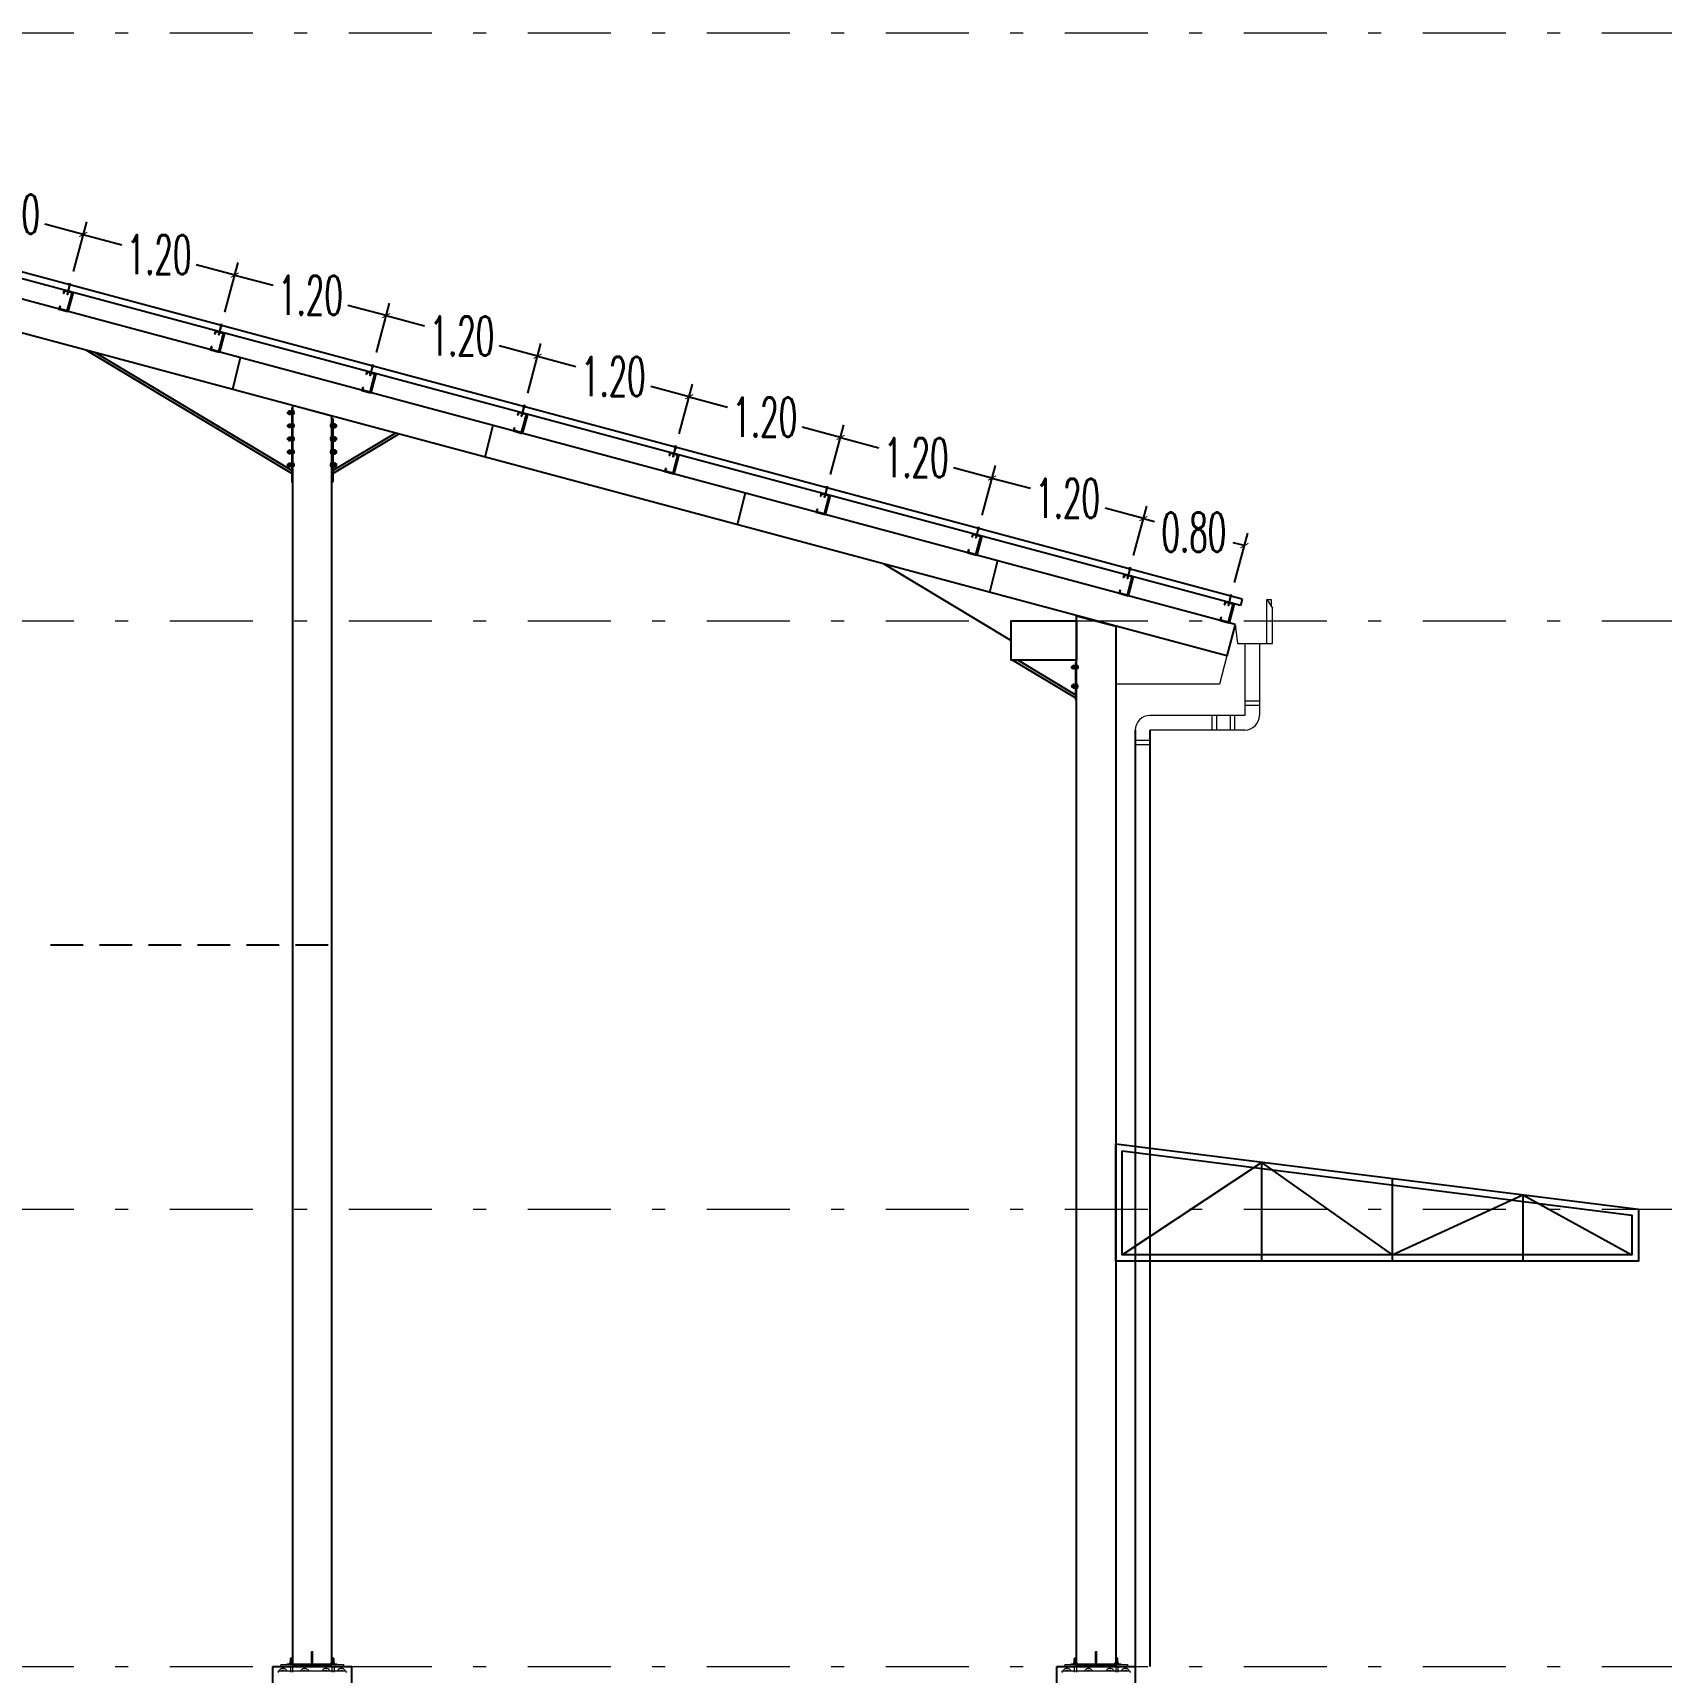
# Model space of a CAD drawing. Header units: millimetres. Extents: x 2175 to 3376, y 1504 to 1740.
# Drawn here: x 3054.11 to 3066.58, y 1634.12 to 1646.67 of the extents above; entities that cross this region are included whole.
import ezdxf

# ---------------------------------------------------------------- set-up
doc = ezdxf.new("R2010")
doc.units = ezdxf.units.MM
for name, pattern in [('DASHDOT2', [12.7, 6.35, -3.175, 0, -3.175]), ('DASHDOTX2', [50.8, 25.4, -12.7, 0, -12.7]), ('DASHED', [19.05, 12.7, -6.35]), ('HIDDEN', [0.375, 0.25, -0.125])]:
    doc.linetypes.add(name, pattern=pattern)
for name, color, linetype, lineweight in [('As Atap', 3, 'DASHDOTX2', 40), ('Garis Dim', 131, 'DASHED', 9), ('TANGGA', 223, 'Continuous', 9)]:
    doc.layers.add(name, color=color, linetype=linetype, lineweight=lineweight)
for name, color, linetype in [('GR', 7, 'Continuous'), ('KOP TEKS', 1, 'Continuous'), ('SUNGAI', 150, 'Continuous'), ('TEXT', 7, 'Continuous'), ('WF 150', 5, 'Continuous')]:
    doc.layers.add(name, color=color, linetype=linetype)
doc.styles.add('-DIM2', font='simplex.shx', dxfattribs={"width": 0.55})
doc.dimstyles.new('DIMENSI POTONGAN', dxfattribs={"dimtxt": 0.3, "dimasz": 0.05, "dimexe": 0.1, "dimexo": 0.1, "dimgap": 0.05, "dimtad": 0, "dimtih": 1, "dimtoh": 1, "dimrnd": 0.0025, "dimzin": 0, "dimdsep": 46, "dimtxsty": '-DIM2', "dimblk": 'ARCHTICK', "dimcen": 0.1, "dimclrd": 1, "dimclre": 1, "dimclrt": 2, "dimadec": 0, "dimazin": 0, "dimtfac": 1, "dimtofl": 0, "dimtmove": 0, "dimatfit": 3, "dimldrblk": 'ARCHTICK', "dimfxl": 0.18, "dimtolj": 1, "dimtzin": 0, "dimarcsym": 0})

# ---------------------------------------------------------------- blocks, each defined once
blk = doc.blocks.new('_ArchTick')
at = {"color": 0, "linetype": 'ByBlock', "const_width": 0.15}
blk.add_lwpolyline([(-0.5, -0.5), (0.5, 0.5)], dxfattribs=at)
blk = doc.blocks.new('*D723')
at = {"layer": 'Defpoints', "color": 0, "transparency": 16777216}
for p in [(3054.499, 1645.123), (3053.238, 1645.054), (3054.397, 1644.743)]:
    blk.add_point(p, dxfattribs=at)
at = {"layer": 'TANGGA', "color": 1, "lineweight": -2, "transparency": 16777216}
for p, q in [((3053.264, 1645.151), (3053.366, 1645.53)), ((3053.34, 1645.433), (3053.634, 1645.355)), ((3054.423, 1644.84), (3054.525, 1645.219)), ((3054.499, 1645.123), (3054.205, 1645.202))]:
    blk.add_line(p, q, dxfattribs=at)
at = {"layer": 'TANGGA', "color": 1, "lineweight": -2, "transparency": 16777216, "xscale": 0.05, "yscale": 0.05, "zscale": 0.05}
for p, rotation in [((3053.34, 1645.433), 164.9999999999965), ((3054.499, 1645.123), 344.9999999999965)]:
    blk.add_blockref('_ArchTick', p, dxfattribs=dict(at, rotation=rotation))
at = {"layer": 'TANGGA', "color": 2, "transparency": 16777216, "insert": (3053.92, 1645.278), "char_height": 0.3, "attachment_point": 5, "style": '-DIM2'}
blk.add_mtext('\\A1;1.20', dxfattribs=at)
blk = doc.blocks.new('*D724')
at = {"layer": 'Defpoints', "color": 0, "transparency": 16777216}
for p in [(3054.397, 1644.743), (3055.658, 1644.812), (3055.557, 1644.433)]:
    blk.add_point(p, dxfattribs=at)
at = {"layer": 'TANGGA', "color": 1, "lineweight": -2, "transparency": 16777216}
for p, q in [((3054.423, 1644.84), (3054.525, 1645.219)), ((3054.499, 1645.123), (3054.793, 1645.044)), ((3055.658, 1644.812), (3055.364, 1644.891)), ((3055.582, 1644.529), (3055.684, 1644.909))]:
    blk.add_line(p, q, dxfattribs=at)
at = {"layer": 'TANGGA', "color": 1, "lineweight": -2, "transparency": 16777216, "xscale": 0.05, "yscale": 0.05, "zscale": 0.05}
for p, rotation in [((3054.499, 1645.123), 164.9999999999756), ((3055.658, 1644.812), 344.9999999999756)]:
    blk.add_blockref('_ArchTick', p, dxfattribs=dict(at, rotation=rotation))
at = {"layer": 'TANGGA', "color": 2, "transparency": 16777216, "insert": (3055.079, 1644.968), "char_height": 0.3, "attachment_point": 5, "style": '-DIM2'}
blk.add_mtext('\\A1;1.20', dxfattribs=at)
blk = doc.blocks.new('*D725')
at = {"layer": 'Defpoints', "color": 0, "transparency": 16777216}
for p in [(3056.817, 1644.502), (3055.557, 1644.433), (3056.716, 1644.122)]:
    blk.add_point(p, dxfattribs=at)
at = {"layer": 'TANGGA', "color": 1, "lineweight": -2, "transparency": 16777216}
for p, q in [((3055.582, 1644.529), (3055.684, 1644.909)), ((3055.658, 1644.812), (3055.952, 1644.734)), ((3056.742, 1644.219), (3056.843, 1644.598)), ((3056.817, 1644.502), (3056.524, 1644.58))]:
    blk.add_line(p, q, dxfattribs=at)
at = {"layer": 'TANGGA', "color": 1, "lineweight": -2, "transparency": 16777216, "xscale": 0.05, "yscale": 0.05, "zscale": 0.05}
for p, rotation in [((3055.658, 1644.812), 164.9999999999965), ((3056.817, 1644.502), 344.9999999999965)]:
    blk.add_blockref('_ArchTick', p, dxfattribs=dict(at, rotation=rotation))
at = {"layer": 'TANGGA', "color": 2, "transparency": 16777216, "insert": (3056.238, 1644.657), "char_height": 0.3, "attachment_point": 5, "style": '-DIM2'}
blk.add_mtext('\\A1;1.20', dxfattribs=at)
blk = doc.blocks.new('*D726')
at = {"layer": 'Defpoints', "color": 0, "transparency": 16777216}
for p in [(3056.716, 1644.122), (3057.976, 1644.191), (3057.875, 1643.812)]:
    blk.add_point(p, dxfattribs=at)
at = {"layer": 'TANGGA', "color": 1, "lineweight": -2, "transparency": 16777216}
for p, q in [((3056.742, 1644.219), (3056.843, 1644.598)), ((3056.817, 1644.502), (3057.111, 1644.423)), ((3057.976, 1644.191), (3057.683, 1644.27)), ((3057.901, 1643.908), (3058.002, 1644.288))]:
    blk.add_line(p, q, dxfattribs=at)
at = {"layer": 'TANGGA', "color": 1, "lineweight": -2, "transparency": 16777216, "xscale": 0.05, "yscale": 0.05, "zscale": 0.05}
for p, rotation in [((3056.817, 1644.502), 164.9999999999965), ((3057.976, 1644.191), 344.9999999999965)]:
    blk.add_blockref('_ArchTick', p, dxfattribs=dict(at, rotation=rotation))
at = {"layer": 'TANGGA', "color": 2, "transparency": 16777216, "insert": (3057.397, 1644.346), "char_height": 0.3, "attachment_point": 5, "style": '-DIM2'}
blk.add_mtext('\\A1;1.20', dxfattribs=at)
blk = doc.blocks.new('*D727')
at = {"layer": 'Defpoints', "color": 0, "transparency": 16777216}
for p in [(3059.136, 1643.881), (3057.875, 1643.812), (3059.034, 1643.501)]:
    blk.add_point(p, dxfattribs=at)
at = {"layer": 'TANGGA', "color": 1, "lineweight": -2, "transparency": 16777216}
for p, q in [((3057.901, 1643.908), (3058.002, 1644.288)), ((3057.976, 1644.191), (3058.27, 1644.112)), ((3059.136, 1643.881), (3058.842, 1643.959)), ((3059.06, 1643.598), (3059.161, 1643.977))]:
    blk.add_line(p, q, dxfattribs=at)
at = {"layer": 'TANGGA', "color": 1, "lineweight": -2, "transparency": 16777216, "xscale": 0.05, "yscale": 0.05, "zscale": 0.05}
for p, rotation in [((3057.976, 1644.191), 164.9999999999965), ((3059.136, 1643.881), 344.9999999999965)]:
    blk.add_blockref('_ArchTick', p, dxfattribs=dict(at, rotation=rotation))
at = {"layer": 'TANGGA', "color": 2, "transparency": 16777216, "insert": (3058.556, 1644.036), "char_height": 0.3, "attachment_point": 5, "style": '-DIM2'}
blk.add_mtext('\\A1;1.20', dxfattribs=at)
blk = doc.blocks.new('*D728')
at = {"layer": 'Defpoints', "color": 0, "transparency": 16777216}
for p in [(3059.034, 1643.501), (3060.295, 1643.57), (3060.193, 1643.19)]:
    blk.add_point(p, dxfattribs=at)
at = {"layer": 'TANGGA', "color": 1, "lineweight": -2, "transparency": 16777216}
for p, q in [((3059.06, 1643.598), (3059.161, 1643.977)), ((3059.136, 1643.881), (3059.429, 1643.802)), ((3060.295, 1643.57), (3060.001, 1643.649)), ((3060.219, 1643.287), (3060.321, 1643.667))]:
    blk.add_line(p, q, dxfattribs=at)
at = {"layer": 'TANGGA', "color": 1, "lineweight": -2, "transparency": 16777216, "xscale": 0.05, "yscale": 0.05, "zscale": 0.05}
for p, rotation in [((3059.136, 1643.881), 164.9999999999965), ((3060.295, 1643.57), 344.9999999999965)]:
    blk.add_blockref('_ArchTick', p, dxfattribs=dict(at, rotation=rotation))
at = {"layer": 'TANGGA', "color": 2, "transparency": 16777216, "insert": (3059.715, 1643.725), "char_height": 0.3, "attachment_point": 5, "style": '-DIM2'}
blk.add_mtext('\\A1;1.20', dxfattribs=at)
blk = doc.blocks.new('*D729')
at = {"layer": 'Defpoints', "color": 0, "transparency": 16777216}
for p in [(3061.454, 1643.259), (3060.193, 1643.19), (3061.352, 1642.88)]:
    blk.add_point(p, dxfattribs=at)
at = {"layer": 'TANGGA', "color": 1, "lineweight": -2, "transparency": 16777216}
for p, q in [((3060.219, 1643.287), (3060.321, 1643.667)), ((3060.295, 1643.57), (3060.589, 1643.491)), ((3061.454, 1643.259), (3061.16, 1643.338)), ((3061.378, 1642.976), (3061.48, 1643.356))]:
    blk.add_line(p, q, dxfattribs=at)
at = {"layer": 'TANGGA', "color": 1, "lineweight": -2, "transparency": 16777216, "xscale": 0.05, "yscale": 0.05, "zscale": 0.05}
for p, rotation in [((3060.295, 1643.57), 164.9999999999756), ((3061.454, 1643.259), 344.9999999999756)]:
    blk.add_blockref('_ArchTick', p, dxfattribs=dict(at, rotation=rotation))
at = {"layer": 'TANGGA', "color": 2, "transparency": 16777216, "insert": (3060.874, 1643.415), "char_height": 0.3, "attachment_point": 5, "style": '-DIM2'}
blk.add_mtext('\\A1;1.20', dxfattribs=at)
blk = doc.blocks.new('*D730')
at = {"layer": 'Defpoints', "color": 0, "transparency": 16777216}
for p in [(3061.352, 1642.88), (3062.613, 1642.949), (3062.511, 1642.569)]:
    blk.add_point(p, dxfattribs=at)
at = {"layer": 'TANGGA', "color": 1, "lineweight": -2, "transparency": 16777216}
for p, q in [((3061.378, 1642.976), (3061.48, 1643.356)), ((3061.454, 1643.259), (3061.748, 1643.181)), ((3062.613, 1642.949), (3062.319, 1643.028)), ((3062.537, 1642.666), (3062.639, 1643.045))]:
    blk.add_line(p, q, dxfattribs=at)
at = {"layer": 'TANGGA', "color": 1, "lineweight": -2, "transparency": 16777216, "xscale": 0.05, "yscale": 0.05, "zscale": 0.05}
for p, rotation in [((3061.454, 1643.259), 164.9999999999965), ((3062.613, 1642.949), 344.9999999999965)]:
    blk.add_blockref('_ArchTick', p, dxfattribs=dict(at, rotation=rotation))
at = {"layer": 'TANGGA', "color": 2, "transparency": 16777216, "insert": (3062.033, 1643.104), "char_height": 0.3, "attachment_point": 5, "style": '-DIM2'}
blk.add_mtext('\\A1;1.20', dxfattribs=at)
blk = doc.blocks.new('*D731')
at = {"layer": 'Defpoints', "color": 0, "transparency": 16777216}
for p in [(3063.386, 1642.742), (3062.511, 1642.569), (3063.284, 1642.362)]:
    blk.add_point(p, dxfattribs=at)
at = {"layer": 'TANGGA', "color": 1, "lineweight": -2, "transparency": 16777216}
for p, q in [((3062.537, 1642.666), (3062.639, 1643.045)), ((3062.613, 1642.949), (3062.698, 1642.926)), ((3063.31, 1642.459), (3063.412, 1642.838)), ((3063.386, 1642.742), (3063.301, 1642.764))]:
    blk.add_line(p, q, dxfattribs=at)
at = {"layer": 'TANGGA', "color": 1, "lineweight": -2, "transparency": 16777216, "xscale": 0.05, "yscale": 0.05, "zscale": 0.05}
for p, rotation in [((3062.613, 1642.949), 164.9999999981247), ((3063.386, 1642.742), 344.9999999981247)]:
    blk.add_blockref('_ArchTick', p, dxfattribs=dict(at, rotation=rotation))
at = {"layer": 'TANGGA', "color": 2, "transparency": 16777216, "insert": (3062.999, 1642.845), "char_height": 0.3, "attachment_point": 5, "style": '-DIM2'}
blk.add_mtext('\\A1;0.80', dxfattribs=at)

msp = doc.modelspace()

# ---------------------------------------------------------------- hatches: boundary and pattern name
at = {"layer": 'Garis Dim', "linetype": 'ByBlock', "lineweight": 5}
h = msp.add_hatch(dxfattribs=at)
h.set_pattern_fill('LINE', color=0, scale=0.00072, angle=-0.0006, style=0)
h.set_pattern_definition([(179.999441, (3754.7352368, 1795.4695676), (2.23035e-08, 0.0022860000006), [])])
h.paths.add_polyline_path([(3056.101, 1634.227, 0.414214), (3056.099, 1634.229), (3056.086, 1634.229, 0.414214), (3056.084, 1634.227), (3056.084, 1634.196), (3056.101, 1634.196)])
h = msp.add_hatch(dxfattribs=at)
h.set_pattern_fill('LINE', color=0, scale=0.00072, angle=-0.0006, style=0)
h.set_pattern_definition([(179.999441, (3754.418436, 1795.4695707), (2.23035e-08, 0.0022860000006), [])])
h.paths.add_polyline_path([(3056.418, 1634.227, 0.414214), (3056.416, 1634.229), (3056.403, 1634.229, 0.414214), (3056.401, 1634.227), (3056.401, 1634.196), (3056.418, 1634.196)])
h = msp.add_hatch(dxfattribs=at)
h.set_pattern_fill('LINE', color=0, scale=0.00072, angle=-0.0006, style=0)
h.set_pattern_definition([(179.999441, (3760.7352368, 1795.4695676), (2.23035e-08, 0.0022860000006), [])])
h.paths.add_polyline_path([(3062.101, 1634.227, 0.414214), (3062.099, 1634.229), (3062.086, 1634.229, 0.414214), (3062.084, 1634.227), (3062.084, 1634.196), (3062.101, 1634.196)])
h = msp.add_hatch(dxfattribs=at)
h.set_pattern_fill('LINE', color=0, scale=0.00072, angle=-0.0006, style=0)
h.set_pattern_definition([(179.999441, (3760.418436, 1795.4695707), (2.23035e-08, 0.0022860000006), [])])
h.paths.add_polyline_path([(3062.418, 1634.227, 0.414214), (3062.416, 1634.229), (3062.403, 1634.229, 0.414214), (3062.401, 1634.227), (3062.401, 1634.196), (3062.418, 1634.196)])

# ---------------------------------------------------------------- linework, layer by layer
for p, q in [((3054.352, 1644.696), (3054.345, 1644.671)), ((3054.348, 1644.67), (3054.345, 1644.671)), ((3054.354, 1644.691), (3054.348, 1644.67)), ((3054.411, 1644.676), (3054.354, 1644.691)), ((3054.411, 1644.676), (3054.374, 1644.538)), ((3054.415, 1644.68), (3054.376, 1644.535)), ((3054.421, 1644.678), (3054.382, 1644.533)), ((3054.418, 1644.668), (3054.382, 1644.533)), ((3054.418, 1644.668), (3054.382, 1644.533)), ((3054.418, 1644.668), (3054.382, 1644.533)), ((3054.421, 1644.678), (3054.391, 1644.568)), ((3054.421, 1644.678), (3054.391, 1644.568)), ((3054.421, 1644.678), (3054.391, 1644.568)), ((3054.421, 1644.678), (3054.391, 1644.568)), ((3054.418, 1644.667), (3054.412, 1644.669)), ((3054.32, 1644.575), (3054.313, 1644.551)), ((3054.323, 1644.575), (3054.317, 1644.553)), ((3054.374, 1644.538), (3054.317, 1644.553)), ((3054.323, 1644.575), (3054.32, 1644.575)), ((3055.511, 1644.385), (3055.504, 1644.36)), ((3055.507, 1644.359), (3055.504, 1644.36)), ((3055.513, 1644.381), (3055.507, 1644.359)), ((3055.57, 1644.366), (3055.513, 1644.381)), ((3055.57, 1644.366), (3055.533, 1644.228)), ((3055.574, 1644.369), (3055.535, 1644.224)), ((3055.58, 1644.367), (3055.541, 1644.223)), ((3055.577, 1644.358), (3055.541, 1644.223)), ((3055.577, 1644.358), (3055.541, 1644.223)), ((3055.577, 1644.358), (3055.541, 1644.223)), ((3055.58, 1644.367), (3055.55, 1644.257)), ((3055.58, 1644.367), (3055.55, 1644.257)), ((3055.58, 1644.367), (3055.55, 1644.257)), ((3055.58, 1644.367), (3055.55, 1644.257)), ((3055.577, 1644.357), (3055.571, 1644.358)), ((3055.479, 1644.265), (3055.472, 1644.241)), ((3055.482, 1644.264), (3055.476, 1644.243)), ((3055.533, 1644.228), (3055.476, 1644.243)), ((3055.482, 1644.264), (3055.479, 1644.265)), ((3055.701, 1644.18), (3055.641, 1643.937)), ((3056.638, 1643.954), (3056.632, 1643.93)), ((3056.638, 1643.954), (3056.632, 1643.93)), ((3056.641, 1643.953), (3056.638, 1643.954)), ((3056.641, 1643.953), (3056.638, 1643.954)), ((3056.67, 1644.075), (3056.663, 1644.05)), ((3056.666, 1644.049), (3056.663, 1644.05)), ((3056.672, 1644.07), (3056.666, 1644.049)), ((3056.729, 1644.055), (3056.672, 1644.07)), ((3056.729, 1644.055), (3056.692, 1643.917)), ((3056.733, 1644.058), (3056.694, 1643.914)), ((3056.739, 1644.057), (3056.7, 1643.912)), ((3056.736, 1644.047), (3056.7, 1643.912)), ((3056.736, 1644.047), (3056.7, 1643.912)), ((3056.736, 1644.047), (3056.7, 1643.912)), ((3056.739, 1644.057), (3056.709, 1643.947)), ((3056.739, 1644.057), (3056.709, 1643.947)), ((3056.739, 1644.057), (3056.709, 1643.947)), ((3056.739, 1644.057), (3056.709, 1643.947)), ((3056.736, 1644.046), (3056.73, 1644.048)), ((3056.641, 1643.953), (3056.635, 1643.932)), ((3056.641, 1643.953), (3056.635, 1643.932)), ((3056.692, 1643.917), (3056.635, 1643.932)), ((3057.829, 1643.764), (3057.823, 1643.739)), ((3057.825, 1643.738), (3057.823, 1643.739)), ((3057.831, 1643.76), (3057.825, 1643.738)), ((3057.888, 1643.745), (3057.831, 1643.76)), ((3057.888, 1643.745), (3057.851, 1643.607)), ((3057.892, 1643.748), (3057.853, 1643.603)), ((3057.898, 1643.746), (3057.859, 1643.601)), ((3057.895, 1643.737), (3057.859, 1643.601)), ((3057.895, 1643.737), (3057.859, 1643.601)), ((3057.895, 1643.737), (3057.859, 1643.601)), ((3057.898, 1643.746), (3057.869, 1643.636)), ((3057.898, 1643.746), (3057.869, 1643.636)), ((3057.898, 1643.746), (3057.869, 1643.636)), ((3057.898, 1643.746), (3057.869, 1643.636)), ((3057.895, 1643.736), (3057.889, 1643.737)), ((3057.633, 1643.662), (3057.572, 1643.419)), ((3057.797, 1643.644), (3057.791, 1643.62)), ((3057.8, 1643.643), (3057.794, 1643.622)), ((3057.851, 1643.607), (3057.794, 1643.622)), ((3057.8, 1643.643), (3057.797, 1643.644)), ((3058.988, 1643.454), (3058.982, 1643.428)), ((3058.956, 1643.333), (3058.95, 1643.309)), ((3058.959, 1643.332), (3058.953, 1643.311)), ((3058.959, 1643.332), (3058.956, 1643.333)), ((3058.985, 1643.428), (3058.982, 1643.428)), ((3058.99, 1643.449), (3058.985, 1643.428)), ((3059.047, 1643.434), (3058.99, 1643.449)), ((3059.047, 1643.434), (3059.01, 1643.296)), ((3059.051, 1643.437), (3059.013, 1643.292)), ((3059.057, 1643.436), (3059.018, 1643.291)), ((3059.055, 1643.426), (3059.018, 1643.291)), ((3059.055, 1643.426), (3059.018, 1643.291)), ((3059.055, 1643.426), (3059.018, 1643.291)), ((3059.057, 1643.436), (3059.028, 1643.326)), ((3059.057, 1643.436), (3059.028, 1643.326)), ((3059.057, 1643.436), (3059.028, 1643.326)), ((3059.057, 1643.436), (3059.028, 1643.326)), ((3059.054, 1643.425), (3059.048, 1643.426)), ((3059.01, 1643.296), (3058.953, 1643.311)), ((3059.565, 1643.144), (3059.504, 1642.902)), ((3060.147, 1643.143), (3060.141, 1643.118)), ((3060.144, 1643.117), (3060.141, 1643.118)), ((3060.149, 1643.138), (3060.144, 1643.117)), ((3060.206, 1643.123), (3060.149, 1643.138)), ((3060.206, 1643.123), (3060.17, 1642.985)), ((3060.21, 1643.127), (3060.172, 1642.982)), ((3060.216, 1643.125), (3060.177, 1642.98)), ((3060.214, 1643.115), (3060.177, 1642.98)), ((3060.214, 1643.115), (3060.177, 1642.98)), ((3060.214, 1643.115), (3060.177, 1642.98)), ((3060.216, 1643.125), (3060.187, 1643.015)), ((3060.216, 1643.125), (3060.187, 1643.015)), ((3060.216, 1643.125), (3060.187, 1643.015)), ((3060.216, 1643.125), (3060.187, 1643.015)), ((3060.213, 1643.114), (3060.208, 1643.116)), ((3060.115, 1643.022), (3060.109, 1642.999)), ((3060.118, 1643.022), (3060.112, 1643)), ((3060.17, 1642.985), (3060.112, 1643)), ((3060.118, 1643.022), (3060.115, 1643.022)), ((3061.307, 1642.832), (3061.3, 1642.807)), ((3061.308, 1642.828), (3061.303, 1642.807)), ((3061.366, 1642.813), (3061.308, 1642.828)), ((3061.274, 1642.712), (3061.268, 1642.688)), ((3061.277, 1642.711), (3061.272, 1642.69)), ((3061.277, 1642.711), (3061.274, 1642.712)), ((3061.303, 1642.807), (3061.3, 1642.807)), ((3061.366, 1642.813), (3061.329, 1642.675)), ((3061.37, 1642.816), (3061.331, 1642.671)), ((3061.375, 1642.815), (3061.337, 1642.67)), ((3061.373, 1642.805), (3061.337, 1642.67)), ((3061.373, 1642.805), (3061.337, 1642.67)), ((3061.373, 1642.805), (3061.337, 1642.67)), ((3061.375, 1642.815), (3061.346, 1642.704)), ((3061.375, 1642.815), (3061.346, 1642.704)), ((3061.375, 1642.815), (3061.346, 1642.704)), ((3061.375, 1642.815), (3061.346, 1642.704)), ((3061.372, 1642.804), (3061.367, 1642.805)), ((3061.329, 1642.675), (3061.272, 1642.69)), ((3061.497, 1642.627), (3061.436, 1642.384)), ((3062.466, 1642.522), (3062.459, 1642.497)), ((3062.462, 1642.496), (3062.459, 1642.497)), ((3062.468, 1642.517), (3062.462, 1642.496)), ((3062.525, 1642.502), (3062.468, 1642.517)), ((3062.525, 1642.502), (3062.488, 1642.364)), ((3062.529, 1642.506), (3062.49, 1642.361)), ((3062.534, 1642.504), (3062.496, 1642.359)), ((3062.532, 1642.494), (3062.496, 1642.359)), ((3062.532, 1642.494), (3062.496, 1642.359)), ((3062.532, 1642.494), (3062.496, 1642.359)), ((3062.534, 1642.504), (3062.505, 1642.394)), ((3062.534, 1642.504), (3062.505, 1642.394)), ((3062.534, 1642.504), (3062.505, 1642.394)), ((3062.534, 1642.504), (3062.505, 1642.394)), ((3062.532, 1642.493), (3062.526, 1642.495)), ((3062.433, 1642.401), (3062.427, 1642.377)), ((3062.436, 1642.4), (3062.431, 1642.379)), ((3062.488, 1642.364), (3062.431, 1642.379)), ((3062.436, 1642.4), (3062.433, 1642.401)), ((3063.238, 1642.315), (3063.232, 1642.29)), ((3063.235, 1642.289), (3063.232, 1642.29)), ((3063.24, 1642.31), (3063.235, 1642.289)), ((3063.297, 1642.295), (3063.24, 1642.31)), ((3063.297, 1642.295), (3063.261, 1642.157)), ((3063.301, 1642.298), (3063.263, 1642.154)), ((3063.307, 1642.297), (3063.268, 1642.152)), ((3063.305, 1642.287), (3063.268, 1642.152)), ((3063.305, 1642.287), (3063.268, 1642.152)), ((3063.305, 1642.287), (3063.268, 1642.152)), ((3063.307, 1642.297), (3063.278, 1642.187)), ((3063.307, 1642.297), (3063.278, 1642.187)), ((3063.307, 1642.297), (3063.278, 1642.187)), ((3063.307, 1642.297), (3063.278, 1642.187)), ((3063.304, 1642.286), (3063.298, 1642.288)), ((3063.206, 1642.194), (3063.2, 1642.17)), ((3063.209, 1642.193), (3063.203, 1642.172)), ((3063.261, 1642.157), (3063.203, 1642.172)), ((3063.209, 1642.193), (3063.206, 1642.194)), ((3062.551, 1641.331), (3062.551, 1634.166)), ((3062.663, 1641.331), (3062.663, 1634.166)), ((3056.442, 1634.181), (3056.058, 1634.181)), ((3056.442, 1634.181), (3056.058, 1634.181)), ((3062.442, 1634.181), (3062.058, 1634.181)), ((3062.442, 1634.181), (3062.058, 1634.181))]:
    msp.add_line(p, q)
at = {"lineweight": 18}
for p, q in [((3063.557, 1641.992), (3063.557, 1642.329)), ((3063.557, 1642.329), (3063.591, 1642.329)), ((3063.557, 1642.329), (3063.602, 1642.263)), ((3063.591, 1642.329), (3063.591, 1642.28)), ((3063.602, 1641.992), (3063.602, 1642.263)), ((3063.316, 1642.139), (3063.333, 1641.992)), ((3063.333, 1641.992), (3063.389, 1641.992)), ((3063.389, 1641.992), (3063.602, 1641.992)), ((3063.389, 1641.992), (3063.389, 1641.443)), ((3063.501, 1641.992), (3063.501, 1641.443)), ((3063.389, 1641.555), (3063.501, 1641.555)), ((3063.389, 1641.522), (3063.501, 1641.522)), ((3063.389, 1641.443), (3062.663, 1641.443)), ((3063.389, 1641.331), (3062.663, 1641.331)), ((3063.14, 1641.331), (3063.14, 1641.443)), ((3063.174, 1641.331), (3063.174, 1641.443)), ((3063.276, 1641.443), (3063.276, 1641.331)), ((3063.31, 1641.443), (3063.31, 1641.331)), ((3062.663, 1641.252), (3062.551, 1641.252)), ((3062.663, 1641.219), (3062.551, 1641.219)), ((3056.49, 1634.166), (3056.01, 1634.166)), ((3056.49, 1634.166), (3056.01, 1634.166)), ((3062.49, 1634.166), (3062.01, 1634.166)), ((3062.49, 1634.166), (3062.01, 1634.166))]:
    msp.add_line(p, q, dxfattribs=at)
at = {"linetype": 'HIDDEN'}
msp.add_line((3056.374, 1639.685), (3054.149, 1639.685), dxfattribs=at)
at = {"ltscale": 8}
for p, q in [((3063.518, 1638.023), (3063.518, 1637.266)), ((3064.518, 1637.901), (3064.518, 1637.266)), ((3065.518, 1637.776), (3065.518, 1637.266))]:
    msp.add_line(p, q, dxfattribs=at)
for points in [[(3054.397, 1644.736), (3054.394, 1644.737), (3054.377, 1644.671), (3054.38, 1644.67)], [(3054.406, 1644.737), (3054.386, 1644.742), (3054.385, 1644.739), (3054.405, 1644.734)], [(3054.402, 1644.742), (3054.392, 1644.745), (3054.391, 1644.741), (3054.402, 1644.738)], [(3055.556, 1644.425), (3055.553, 1644.426), (3055.536, 1644.36), (3055.539, 1644.359)], [(3055.565, 1644.427), (3055.545, 1644.432), (3055.544, 1644.428), (3055.564, 1644.423)], [(3055.562, 1644.431), (3055.552, 1644.434), (3055.551, 1644.43), (3055.561, 1644.428)], [(3056.715, 1644.115), (3056.712, 1644.115), (3056.695, 1644.05), (3056.698, 1644.049)], [(3056.724, 1644.116), (3056.704, 1644.121), (3056.703, 1644.118), (3056.723, 1644.113)], [(3056.721, 1644.121), (3056.711, 1644.123), (3056.71, 1644.12), (3056.72, 1644.117)], [(3057.874, 1643.804), (3057.871, 1643.805), (3057.854, 1643.739), (3057.857, 1643.738)], [(3057.883, 1643.805), (3057.863, 1643.811), (3057.862, 1643.807), (3057.882, 1643.802)], [(3057.88, 1643.81), (3057.87, 1643.813), (3057.869, 1643.809), (3057.879, 1643.807)], [(3059.033, 1643.494), (3059.03, 1643.494), (3059.013, 1643.429), (3059.017, 1643.428)], [(3059.042, 1643.495), (3059.022, 1643.5), (3059.021, 1643.497), (3059.042, 1643.491)], [(3059.039, 1643.5), (3059.029, 1643.502), (3059.028, 1643.499), (3059.038, 1643.496)], [(3060.193, 1643.183), (3060.189, 1643.184), (3060.172, 1643.118), (3060.176, 1643.117)], [(3060.202, 1643.184), (3060.181, 1643.189), (3060.18, 1643.186), (3060.201, 1643.181)], [(3060.198, 1643.189), (3060.188, 1643.192), (3060.187, 1643.188), (3060.197, 1643.185)], [(3061.352, 1642.872), (3061.348, 1642.873), (3061.332, 1642.807), (3061.335, 1642.807)], [(3061.361, 1642.874), (3061.34, 1642.879), (3061.34, 1642.875), (3061.36, 1642.87)], [(3061.357, 1642.879), (3061.347, 1642.881), (3061.346, 1642.877), (3061.356, 1642.875)], [(3062.511, 1642.562), (3062.508, 1642.563), (3062.491, 1642.497), (3062.494, 1642.496)], [(3062.52, 1642.563), (3062.5, 1642.568), (3062.499, 1642.565), (3062.519, 1642.56)], [(3062.516, 1642.568), (3062.506, 1642.571), (3062.505, 1642.567), (3062.515, 1642.564)], [(3063.283, 1642.355), (3063.28, 1642.356), (3063.263, 1642.29), (3063.267, 1642.289)], [(3063.293, 1642.356), (3063.272, 1642.361), (3063.271, 1642.358), (3063.292, 1642.353)], [(3063.289, 1642.361), (3063.279, 1642.363), (3063.278, 1642.36), (3063.288, 1642.357)]]:
    msp.add_lwpolyline(points, close=True)
for points in [[(3054.38, 1644.67), (3054.377, 1644.664), (3054.377, 1644.671)], [(3055.539, 1644.359), (3055.536, 1644.354), (3055.536, 1644.36)], [(3056.698, 1644.049), (3056.695, 1644.043), (3056.695, 1644.05)], [(3057.857, 1643.738), (3057.854, 1643.733), (3057.854, 1643.739)], [(3059.017, 1643.428), (3059.013, 1643.422), (3059.013, 1643.429)], [(3060.176, 1643.117), (3060.172, 1643.112), (3060.172, 1643.118)], [(3061.335, 1642.807), (3061.331, 1642.801), (3061.332, 1642.807)], [(3062.494, 1642.496), (3062.491, 1642.49), (3062.491, 1642.497)], [(3063.267, 1642.289), (3063.263, 1642.283), (3063.263, 1642.29)]]:
    msp.add_lwpolyline(points)
for points in [[(3062.401, 1638.166), (3066.401, 1637.666), (3066.401, 1637.266), (3062.401, 1637.266), (3062.401, 1638.166)], [(3062.451, 1637.316), (3063.518, 1638.023), (3064.518, 1637.316), (3065.518, 1637.776), (3066.351, 1637.316)]]:
    msp.add_lwpolyline(points, dxfattribs=at)
msp.add_lwpolyline([(3062.451, 1638.112), (3066.351, 1637.619), (3066.351, 1637.316), (3062.451, 1637.316)], close=True, dxfattribs=at)
at = {"lineweight": 18}
for centre, start, end in [((3062.663, 1641.331), 90, 180), ((3063.389, 1641.443), 270, 0)]:
    msp.add_arc(centre, 0.112, start, end, dxfattribs=at)
at = {"layer": 'As Atap', "color": 7, "linetype": 'ByBlock', "lineweight": 9}
for p, q in [((3056.011, 1634.181), (3056.011, 1634.166)), ((3056.011, 1634.181), (3056.491, 1634.181)), ((3056.491, 1634.181), (3056.491, 1634.166)), ((3062.011, 1634.181), (3062.011, 1634.166)), ((3062.011, 1634.181), (3062.491, 1634.181)), ((3062.491, 1634.181), (3062.491, 1634.166))]:
    msp.add_line(p, q, dxfattribs=at)
at = {"layer": 'As Atap', "color": 7, "linetype": 'ByBlock', "lineweight": 5}
for p, q in [((3056.108, 1634.183), (3056.077, 1634.183)), ((3056.105, 1634.196), (3056.08, 1634.196)), ((3056.425, 1634.183), (3056.394, 1634.183)), ((3056.422, 1634.196), (3056.397, 1634.196)), ((3062.108, 1634.183), (3062.077, 1634.183)), ((3062.105, 1634.196), (3062.08, 1634.196)), ((3062.425, 1634.183), (3062.394, 1634.183)), ((3062.422, 1634.196), (3062.397, 1634.196))]:
    msp.add_line(p, q, dxfattribs=at)
at = {"layer": 'As Atap', "color": 0, "linetype": 'ByBlock', "lineweight": 5}
for p, q in [((3056.099, 1634.229), (3056.086, 1634.229)), ((3056.246, 1634.281), (3056.256, 1634.281)), ((3056.246, 1634.181), (3056.246, 1634.281)), ((3056.256, 1634.181), (3056.256, 1634.281)), ((3056.416, 1634.229), (3056.403, 1634.229)), ((3062.099, 1634.229), (3062.086, 1634.229)), ((3062.246, 1634.281), (3062.256, 1634.281)), ((3062.246, 1634.181), (3062.246, 1634.281)), ((3062.256, 1634.181), (3062.256, 1634.281)), ((3062.416, 1634.229), (3062.403, 1634.229)), ((3056.084, 1634.166), (3056.084, 1634.123)), ((3056.101, 1634.166), (3056.101, 1634.123)), ((3056.401, 1634.166), (3056.401, 1634.123)), ((3056.418, 1634.166), (3056.418, 1634.123)), ((3062.084, 1634.166), (3062.084, 1634.123)), ((3062.101, 1634.166), (3062.101, 1634.123)), ((3062.401, 1634.166), (3062.401, 1634.123)), ((3062.418, 1634.166), (3062.418, 1634.123))]:
    msp.add_line(p, q, dxfattribs=at)
at = {"layer": 'Garis Dim', "linetype": 'DASHDOT2', "ltscale": 0.1}
for p, q in [((2996.251, 1646.666), (3070.751, 1646.666)), ((2996.251, 1642.166), (3070.751, 1642.166)), ((2996.251, 1637.666), (3070.751, 1637.666)), ((2996.251, 1634.166), (3070.751, 1634.166))]:
    msp.add_line(p, q, dxfattribs=at)
at = {"layer": 'Garis Dim', "color": 7, "linetype": 'ByBlock', "lineweight": 5}
for p, q in [((3056.077, 1634.181), (3056.077, 1634.183)), ((3056.08, 1634.183), (3056.08, 1634.196)), ((3056.086, 1634.183), (3056.086, 1634.196)), ((3056.099, 1634.183), (3056.099, 1634.196)), ((3056.105, 1634.183), (3056.105, 1634.196)), ((3056.108, 1634.181), (3056.108, 1634.183)), ((3056.394, 1634.181), (3056.394, 1634.183)), ((3056.397, 1634.183), (3056.397, 1634.196)), ((3056.403, 1634.183), (3056.403, 1634.196)), ((3056.416, 1634.183), (3056.416, 1634.196)), ((3056.422, 1634.183), (3056.422, 1634.196)), ((3056.425, 1634.181), (3056.425, 1634.183)), ((3062.077, 1634.181), (3062.077, 1634.183)), ((3062.08, 1634.183), (3062.08, 1634.196)), ((3062.086, 1634.183), (3062.086, 1634.196)), ((3062.099, 1634.183), (3062.099, 1634.196)), ((3062.105, 1634.183), (3062.105, 1634.196)), ((3062.108, 1634.181), (3062.108, 1634.183)), ((3062.394, 1634.181), (3062.394, 1634.183)), ((3062.397, 1634.183), (3062.397, 1634.196)), ((3062.403, 1634.183), (3062.403, 1634.196)), ((3062.416, 1634.183), (3062.416, 1634.196)), ((3062.422, 1634.183), (3062.422, 1634.196)), ((3062.425, 1634.181), (3062.425, 1634.183))]:
    msp.add_line(p, q, dxfattribs=at)
at = {"layer": 'Garis Dim', "color": 0, "linetype": 'ByBlock', "lineweight": 5}
for p, q in [((3056.084, 1634.196), (3056.084, 1634.227)), ((3056.101, 1634.196), (3056.101, 1634.227)), ((3056.401, 1634.196), (3056.401, 1634.227)), ((3056.418, 1634.196), (3056.418, 1634.227)), ((3062.084, 1634.196), (3062.084, 1634.227)), ((3062.101, 1634.196), (3062.101, 1634.227)), ((3062.401, 1634.196), (3062.401, 1634.227)), ((3062.418, 1634.196), (3062.418, 1634.227)), ((3056.509, 1634.13), (3055.993, 1634.13)), ((3056.049, 1634.142), (3056.062, 1634.13)), ((3056.062, 1634.132), (3056.064, 1634.13)), ((3056.203, 1634.132), (3056.204, 1634.13)), ((3056.214, 1634.142), (3056.226, 1634.13)), ((3056.367, 1634.132), (3056.369, 1634.13)), ((3056.378, 1634.142), (3056.391, 1634.13)), ((3056.453, 1634.142), (3056.441, 1634.13)), ((3056.464, 1634.132), (3056.462, 1634.13)), ((3062.509, 1634.13), (3061.993, 1634.13)), ((3062.049, 1634.142), (3062.062, 1634.13)), ((3062.062, 1634.132), (3062.064, 1634.13)), ((3062.203, 1634.132), (3062.204, 1634.13)), ((3062.214, 1634.142), (3062.226, 1634.13)), ((3062.367, 1634.132), (3062.369, 1634.13)), ((3062.378, 1634.142), (3062.391, 1634.13)), ((3062.453, 1634.142), (3062.441, 1634.13)), ((3062.464, 1634.132), (3062.462, 1634.13))]:
    msp.add_line(p, q, dxfattribs=at)
at = {"layer": 'Garis Dim', "color": 7, "linetype": 'ByBlock', "lineweight": 5}
for centre, radius, start, end in [((3056.083, 1634.206), 0.00967, 250.751, 289.249), ((3056.093, 1634.212), 0.0169, 247.9006, 292.0994), ((3056.102, 1634.206), 0.00967, 250.7536, 289.2464), ((3056.4, 1634.206), 0.00967, 250.751, 289.249), ((3056.409, 1634.212), 0.0169, 247.9006, 292.0994), ((3056.419, 1634.206), 0.00967, 250.7536, 289.2464), ((3062.083, 1634.206), 0.00967, 250.751, 289.249), ((3062.093, 1634.212), 0.0169, 247.9006, 292.0994), ((3062.102, 1634.206), 0.00967, 250.7536, 289.2464), ((3062.4, 1634.206), 0.00967, 250.751, 289.249), ((3062.409, 1634.212), 0.0169, 247.9006, 292.0994), ((3062.419, 1634.206), 0.00967, 250.7536, 289.2464)]:
    msp.add_arc(centre, radius, start, end, dxfattribs=at)
at = {"layer": 'Garis Dim', "color": 0, "linetype": 'ByBlock', "lineweight": 5}
for centre, radius, start, end in [((3056.086, 1634.227), 0.00192, 90, 180), ((3056.099, 1634.227), 0.00192, 0, 90), ((3056.403, 1634.227), 0.00192, 90, 180), ((3056.416, 1634.227), 0.00192, 0, 90), ((3062.086, 1634.227), 0.00192, 90, 180), ((3062.099, 1634.227), 0.00192, 0, 90), ((3062.403, 1634.227), 0.00192, 90, 180), ((3062.416, 1634.227), 0.00192, 0, 90), ((3055.993, 1634.126), 0.00384, 90, 270.0006), ((3056.027, 1634.121), 0.0307, 45, 162.4909), ((3056.027, 1634.121), 0.0154, 36.9927, 143.0073), ((3056.192, 1634.121), 0.0307, 45, 162.4909), ((3056.192, 1634.121), 0.0154, 45, 143.0073), ((3056.356, 1634.121), 0.0307, 45, 162.4909), ((3056.356, 1634.121), 0.0154, 45, 143.0073), ((3056.475, 1634.121), 0.0307, 17.5091, 135), ((3056.475, 1634.121), 0.0154, 36.9927, 135), ((3056.509, 1634.126), 0.00384, 270, 90), ((3061.993, 1634.126), 0.00384, 90, 270.0006), ((3062.027, 1634.121), 0.0307, 45, 162.4909), ((3062.027, 1634.121), 0.0154, 36.9927, 143.0073), ((3062.192, 1634.121), 0.0307, 45, 162.4909), ((3062.192, 1634.121), 0.0154, 45, 143.0073), ((3062.356, 1634.121), 0.0307, 45, 162.4909), ((3062.356, 1634.121), 0.0154, 45, 143.0073), ((3062.475, 1634.121), 0.0307, 17.5091, 135), ((3062.475, 1634.121), 0.0154, 36.9927, 135), ((3062.509, 1634.126), 0.00384, 270, 90)]:
    msp.add_arc(centre, radius, start, end, dxfattribs=at)
at = {"layer": 'GR'}
for p, q in [((3063.368, 1642.332), (3047.251, 1646.651)), ((3063.355, 1642.284), (3047.251, 1646.599)), ((3063.316, 1642.139), (3047.251, 1646.444)), ((3063.251, 1641.898), (3047.251, 1646.185)), ((3063.368, 1642.332), (3063.355, 1642.284)), ((3063.316, 1642.139), (3063.251, 1641.898))]:
    msp.add_line(p, q, dxfattribs=at)
at = {"layer": 'KOP TEKS', "color": 0}
for points in [[(3056.11, 1643.753), (3056.064, 1643.753), (3056.064, 1643.764), (3056.11, 1643.764)], [(3056.084, 1643.745), (3056.076, 1643.745), (3056.076, 1643.772), (3056.084, 1643.772)], [(3056.109, 1643.745), (3056.101, 1643.745), (3056.101, 1643.772), (3056.109, 1643.772)], [(3056.11, 1643.653), (3056.064, 1643.653), (3056.064, 1643.664), (3056.11, 1643.664)], [(3056.084, 1643.645), (3056.076, 1643.645), (3056.076, 1643.672), (3056.084, 1643.672)], [(3056.109, 1643.645), (3056.101, 1643.645), (3056.101, 1643.672), (3056.109, 1643.672)], [(3056.392, 1643.653), (3056.438, 1643.653), (3056.438, 1643.664), (3056.392, 1643.664)], [(3056.393, 1643.645), (3056.401, 1643.645), (3056.401, 1643.672), (3056.393, 1643.672)], [(3056.417, 1643.645), (3056.426, 1643.645), (3056.426, 1643.672), (3056.417, 1643.672)], [(3056.11, 1643.553), (3056.064, 1643.553), (3056.064, 1643.564), (3056.11, 1643.564)], [(3056.11, 1643.453), (3056.064, 1643.453), (3056.064, 1643.464), (3056.11, 1643.464)], [(3056.084, 1643.545), (3056.076, 1643.545), (3056.076, 1643.572), (3056.084, 1643.572)], [(3056.084, 1643.445), (3056.076, 1643.445), (3056.076, 1643.472), (3056.084, 1643.472)], [(3056.109, 1643.545), (3056.101, 1643.545), (3056.101, 1643.572), (3056.109, 1643.572)], [(3056.109, 1643.445), (3056.101, 1643.445), (3056.101, 1643.472), (3056.109, 1643.472)], [(3056.392, 1643.553), (3056.438, 1643.553), (3056.438, 1643.564), (3056.392, 1643.564)], [(3056.392, 1643.453), (3056.438, 1643.453), (3056.438, 1643.464), (3056.392, 1643.464)], [(3056.393, 1643.545), (3056.401, 1643.545), (3056.401, 1643.572), (3056.393, 1643.572)], [(3056.393, 1643.445), (3056.401, 1643.445), (3056.401, 1643.472), (3056.393, 1643.472)], [(3056.417, 1643.545), (3056.426, 1643.545), (3056.426, 1643.572), (3056.417, 1643.572)], [(3056.417, 1643.445), (3056.426, 1643.445), (3056.426, 1643.472), (3056.417, 1643.472)], [(3056.11, 1643.353), (3056.064, 1643.353), (3056.064, 1643.364), (3056.11, 1643.364)], [(3056.084, 1643.345), (3056.076, 1643.345), (3056.076, 1643.372), (3056.084, 1643.372)], [(3056.109, 1643.345), (3056.101, 1643.345), (3056.101, 1643.372), (3056.109, 1643.372)], [(3056.392, 1643.353), (3056.438, 1643.353), (3056.438, 1643.364), (3056.392, 1643.364)], [(3056.393, 1643.345), (3056.401, 1643.345), (3056.401, 1643.372), (3056.393, 1643.372)], [(3056.417, 1643.345), (3056.426, 1643.345), (3056.426, 1643.372), (3056.417, 1643.372)], [(3062.084, 1641.798), (3062.076, 1641.798), (3062.076, 1641.824), (3062.084, 1641.824)], [(3062.109, 1641.798), (3062.101, 1641.798), (3062.101, 1641.824), (3062.109, 1641.824)], [(3062.11, 1641.805), (3062.064, 1641.805), (3062.064, 1641.816), (3062.11, 1641.816)], [(3062.11, 1641.672), (3062.064, 1641.672), (3062.064, 1641.661), (3062.11, 1641.661)], [(3062.084, 1641.679), (3062.076, 1641.679), (3062.076, 1641.653), (3062.084, 1641.653)], [(3062.109, 1641.679), (3062.101, 1641.679), (3062.101, 1641.653), (3062.109, 1641.653)]]:
    msp.add_lwpolyline(points, close=True, dxfattribs=at)
for p in [(3056.084, 1643.753), (3056.084, 1643.653), (3056.417, 1643.653), (3056.084, 1643.553), (3056.084, 1643.453), (3056.417, 1643.553), (3056.417, 1643.453), (3056.084, 1643.353), (3056.417, 1643.353), (3062.084, 1641.805), (3062.084, 1641.672)]:
    msp.add_point(p, dxfattribs=at)
at = {"layer": 'SUNGAI'}
for p, q in [((3056.094, 1643.294), (3054.522, 1644.237)), ((3056.094, 1643.317), (3054.592, 1644.218)), ((3056.408, 1643.317), (3056.886, 1643.603)), ((3056.408, 1643.294), (3056.912, 1643.596)), ((3060.625, 1642.602), (3061.601, 1642.016)), ((3062.101, 1641.572), (3061.612, 1641.866)), ((3062.101, 1641.596), (3061.651, 1641.866))]:
    msp.add_line(p, q, dxfattribs=at)
for points in [[(3056.101, 1643.794), (3056.094, 1643.794), (3056.094, 1643.231), (3056.101, 1643.231)], [(3056.401, 1643.733), (3056.101, 1643.814), (3056.101, 1634.181), (3056.401, 1634.181)], [(3056.401, 1643.711), (3056.408, 1643.711), (3056.408, 1643.231), (3056.401, 1643.231)], [(3062.101, 1642.206), (3062.401, 1642.126), (3062.401, 1634.166), (3062.101, 1634.166)], [(3061.601, 1642.166), (3062.101, 1642.166), (3062.101, 1641.866), (3061.601, 1641.866)], [(3062.101, 1641.846), (3062.094, 1641.846), (3062.094, 1641.565), (3062.101, 1641.565)]]:
    msp.add_lwpolyline(points, close=True, dxfattribs=at)
at = {"layer": 'TEXT'}
for p, q in [((3054.352, 1644.696), (3054.421, 1644.678)), ((3054.313, 1644.551), (3054.382, 1644.533)), ((3055.511, 1644.385), (3055.58, 1644.367)), ((3055.472, 1644.241), (3055.541, 1644.223)), ((3056.67, 1644.075), (3056.739, 1644.057)), ((3056.632, 1643.93), (3056.7, 1643.912)), ((3057.829, 1643.764), (3057.898, 1643.746)), ((3057.791, 1643.62), (3057.859, 1643.601)), ((3058.988, 1643.454), (3059.057, 1643.436)), ((3058.95, 1643.309), (3059.018, 1643.291)), ((3060.147, 1643.143), (3060.216, 1643.125)), ((3060.109, 1642.999), (3060.177, 1642.98)), ((3061.307, 1642.832), (3061.375, 1642.815)), ((3061.268, 1642.688), (3061.337, 1642.67)), ((3062.466, 1642.522), (3062.534, 1642.504)), ((3062.427, 1642.377), (3062.496, 1642.359)), ((3063.238, 1642.315), (3063.307, 1642.297)), ((3063.2, 1642.17), (3063.268, 1642.152))]:
    msp.add_line(p, q, dxfattribs=at)
at = {"layer": 'TEXT', "lineweight": 0}
msp.add_lwpolyline([(3063.251, 1641.898), (3063.196, 1641.683), (3062.401, 1641.683)], dxfattribs=at)
at = {"layer": 'WF 150'}
for points in [[(3055.951, 1634.166), (3056.551, 1634.166), (3056.551, 1631.166), (3055.951, 1631.166)], [(3061.951, 1634.166), (3062.551, 1634.166), (3062.551, 1631.166), (3061.951, 1631.166)]]:
    msp.add_lwpolyline(points, close=True, dxfattribs=at)

# ---------------------------------------------------------------- dimensions: what is measured, and where the dimension line sits
at = {"layer": 'TANGGA'}
for p1, p2, picture, middle in [((3053.238, 1645.054), (3054.397, 1644.743), '*D723', (3053.92, 1645.278)), ((3054.397, 1644.743), (3055.557, 1644.433), '*D724', (3055.079, 1644.968)), ((3055.557, 1644.433), (3056.716, 1644.122), '*D725', (3056.238, 1644.657)), ((3056.716, 1644.122), (3057.875, 1643.812), '*D726', (3057.397, 1644.346)), ((3057.875, 1643.812), (3059.034, 1643.501), '*D727', (3058.556, 1644.036)), ((3059.034, 1643.501), (3060.193, 1643.19), '*D728', (3059.715, 1643.725)), ((3060.193, 1643.19), (3061.352, 1642.88), '*D729', (3060.874, 1643.415)), ((3061.352, 1642.88), (3062.511, 1642.569), '*D730', (3062.033, 1643.104)), ((3062.511, 1642.569), (3063.284, 1642.362), '*D731', (3062.999, 1642.845))]:
    dim = msp.add_aligned_dim(p1=p1, p2=p2, distance=0.393, dimstyle='DIMENSI POTONGAN', dxfattribs=at)
    dim.commit()
    dim.dimension.update_dxf_attribs({"geometry": picture, "text_midpoint": middle})

doc.saveas('drawing.dxf')
